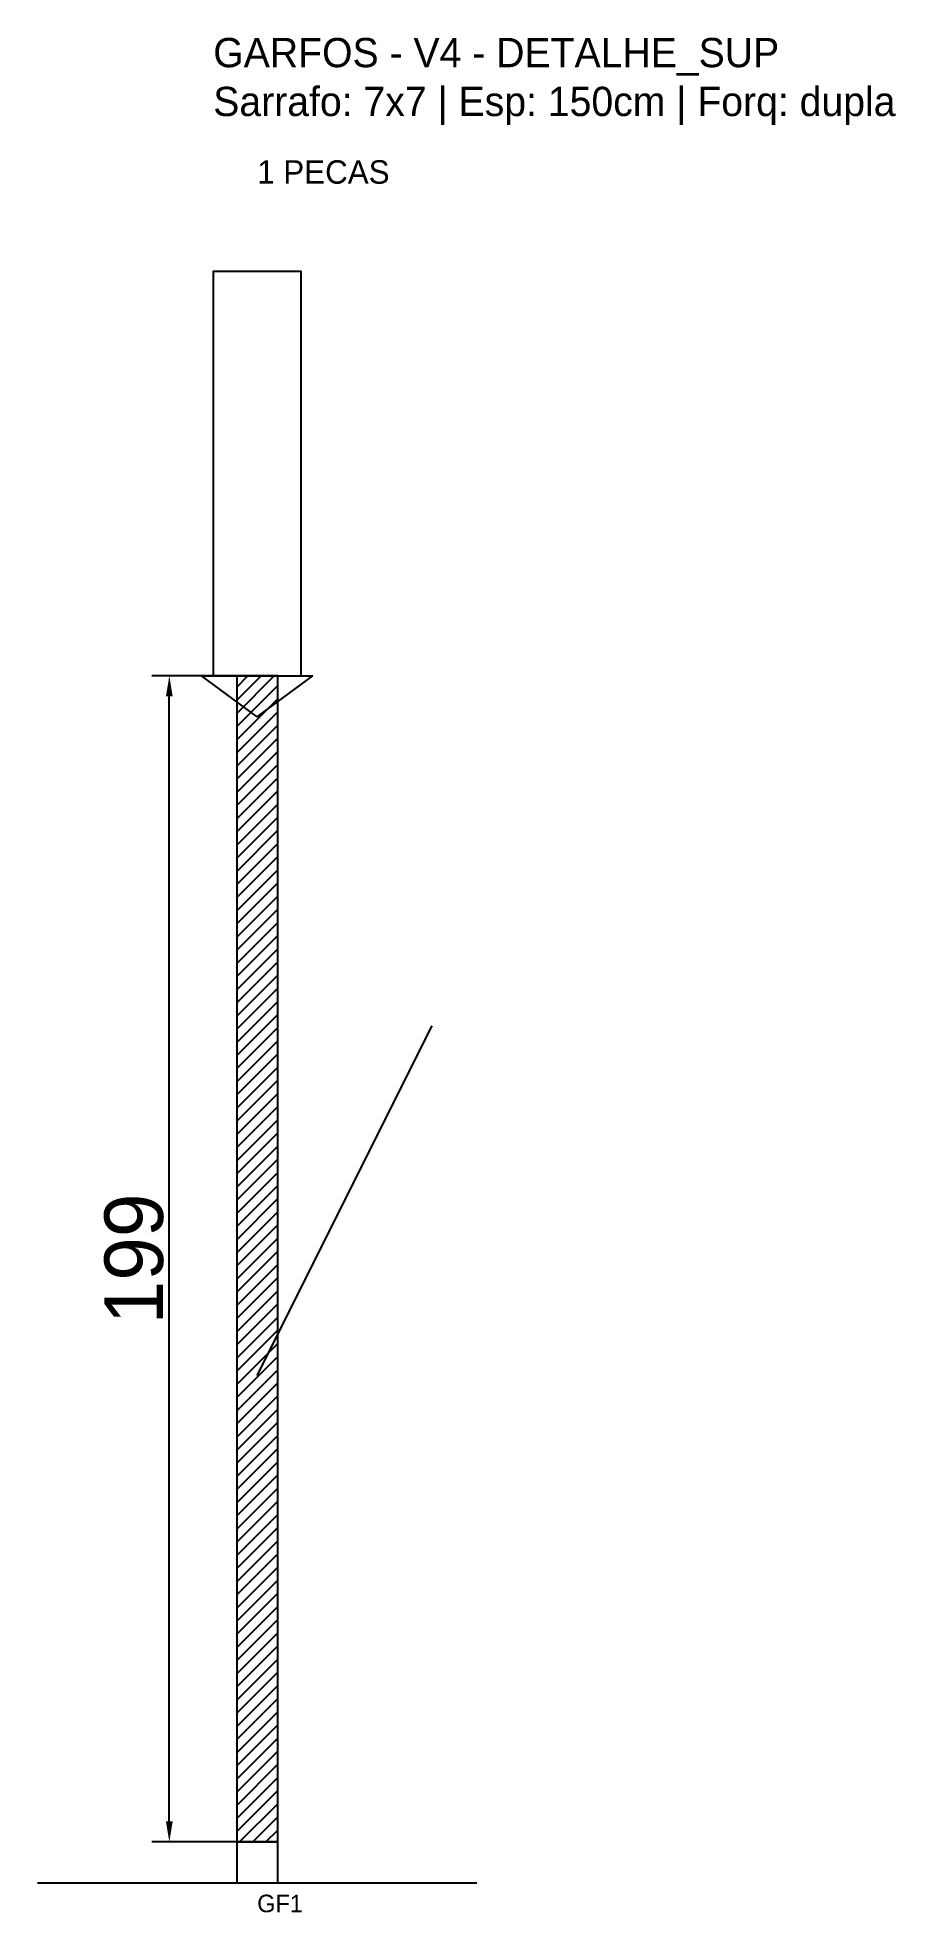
# Model space of a CAD drawing. Header units: metres. Extents: x -30 to 116, y -12 to 308.
import ezdxf

# ---------------------------------------------------------------- set-up
doc = ezdxf.new("R2010")
doc.units = ezdxf.units.M
for name, color, linetype in [('BARRA_ANCORAGEM', 1, 'Continuous'), ('COTA', 241, 'Continuous'), ('GARFOS OK', 3, 'Continuous'), ('NOME DA VIGA', 6, 'Continuous'), ('SARR_7x7', 40, 'Continuous'), ('VIGAS', 3, 'Continuous')]:
    doc.layers.add(name, color=color, linetype=linetype)
doc.dimstyles.new('EZ DXF', dxfattribs={"dimtxt": 10, "dimasz": 3.5, "dimexe": 3, "dimexo": 1.5, "dimgap": 1, "dimtad": 1, "dimdec": 1, "dimdsep": 46, "dimcen": 2.5, "dimazin": 3, "dimtfac": 1, "dimtmove": 0, "dimatfit": 3})

msp = doc.modelspace()

# ---------------------------------------------------------------- hatches: boundary and pattern name
at = {"layer": 'COTA'}
h = msp.add_hatch(dxfattribs=at)
h.set_pattern_fill('ANSI31', scale=0.5)
h.paths.add_polyline_path([(4, 0), (11, 0), (11, 199), (4, 199)])

# ---------------------------------------------------------------- linework, layer by layer
at = {"layer": 'BARRA_ANCORAGEM'}
msp.add_line((7.5, 79.6), (37.35, 139.3), dxfattribs=at)
at = {"layer": 'GARFOS OK'}
for p, q in [((7.5, 192), (-2, 199)), ((-2, 199), (17, 199)), ((7.5, 192), (17, 199))]:
    msp.add_line(p, q, dxfattribs=at)
at = {"layer": 'GARFOS OK', "linetype": 'CONTINUOUS'}
msp.add_line((-30, -7), (44.99, -7), dxfattribs=at)
at = {"layer": 'GARFOS OK'}
msp.add_lwpolyline([(4, 0), (11, 0), (11, 199), (4, 199), (4, 0)], dxfattribs=at)
at = {"layer": 'SARR_7x7'}
msp.add_lwpolyline([(4, -7), (11, -7), (11, 0), (4, 0), (4, -7)], dxfattribs=at)
at = {"layer": 'VIGAS'}
msp.add_lwpolyline([(0, 199), (14.99, 199), (14.99, 268), (0, 268), (0, 199)], dxfattribs=at)

# ---------------------------------------------------------------- texts
at = {"layer": 'NOME DA VIGA'}
for s, height, p in [('1 PECAS', 4, (7.5, 283)), ('GF1', 3, (7.5, -12))]:
    msp.add_text(s, height=height, dxfattribs=at).set_placement(p)
at = {"layer": 'NOME DA VIGA', "insert": (0, 293), "char_height": 5, "attachment_point": 7}
msp.add_mtext('GARFOS - V4 - DETALHE_SUP\\PSarrafo: 7x7 | Esp: 150cm | Forq: dupla', dxfattribs=at)

# ---------------------------------------------------------------- dimensions: what is measured, and where the dimension line sits
at = {"layer": 'COTA'}
msp.add_linear_dim(base=(-7.5, 0), p1=(7.5, 0), p2=(7.5, 199), angle=90, dimstyle='EZ DXF', dxfattribs=at).render()

doc.saveas('drawing.dxf')
